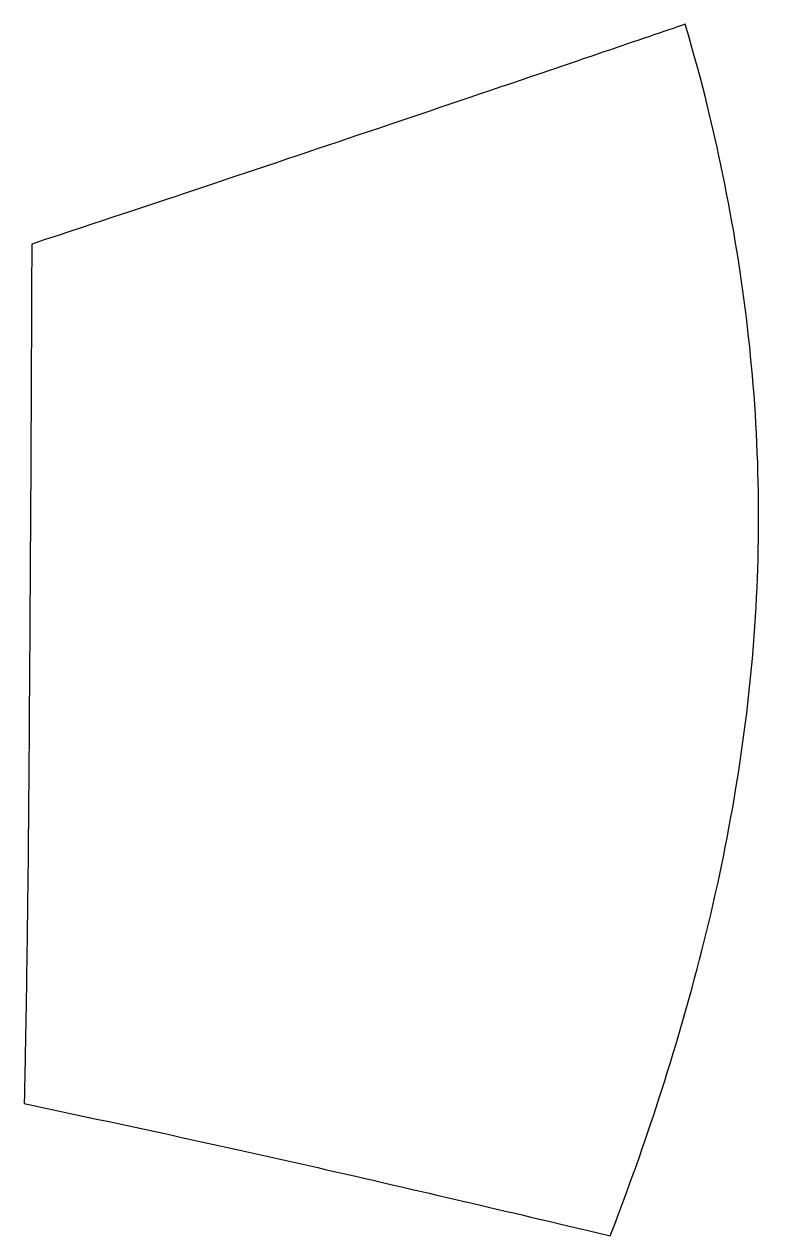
# Model space of a CAD drawing. Header units: millimetres. Extents: x 44 to 123, y -150 to -20.
import ezdxf

# ---------------------------------------------------------------- set-up
doc = ezdxf.new("R2010")
doc.units = ezdxf.units.MM

msp = doc.modelspace()

# ---------------------------------------------------------------- linework, layer by layer
at = {"color": 7, "linetype": 'Continuous', "lineweight": 25}
for points, knots in [([(115.18, -19.71), (113.11, -20.41), (109.69, -21.58), (103.17, -23.79), (100.76, -24.61), (91.5, -27.76), (86.17, -29.56), (74.15, -33.61), (68.46, -35.52), (56.81, -39.41), (53.12, -40.63), (45.09, -43.28)], [0, 0, 0, 0, 0.125, 0.125, 0.25, 0.25, 0.5, 0.5, 0.75, 0.75, 1, 1, 1, 1]), ([(107.13, -149.62), (109.76, -142.73), (110.99, -139.15), (114.32, -128.79), (115.9, -123.3), (119.85, -107.46), (121.76, -96.28), (123.38, -74.34), (123.14, -63.22), (121.21, -46.66), (120.33, -41.27), (118.06, -30.34), (117.23, -26.79), (115.18, -19.71)], [0, 0, 0, 0, 0.125, 0.125, 0.25, 0.25, 0.5, 0.5, 0.75, 0.75, 0.875, 0.875, 1, 1, 1, 1]), ([(45.09, -43.28), (45.07, -49.09), (45.06, -51.34), (45.03, -58.27), (45.01, -62.76), (44.95, -73.46), (44.91, -80.71), (44.79, -98.03), (44.75, -104.43), (44.61, -116.41), (44.56, -120.12), (44.44, -127.75), (44.4, -129.85), (44.28, -135.45)], [0, 0, 0, 0, 0.125, 0.125, 0.25, 0.25, 0.5, 0.5, 0.75, 0.75, 0.875, 0.875, 1, 1, 1, 1]), ([(44.28, -135.45), (54.79, -137.66), (65.63, -140.01), (80.82, -143.46), (86.74, -144.83), (96.16, -147.03), (100.58, -148.07), (107.13, -149.62)], [0, 0, 0, 0, 0.5, 0.5, 0.75, 0.75, 1, 1, 1, 1])]:
    msp.add_open_spline(points, degree=3, knots=knots, dxfattribs=at)

doc.saveas('drawing.dxf')
